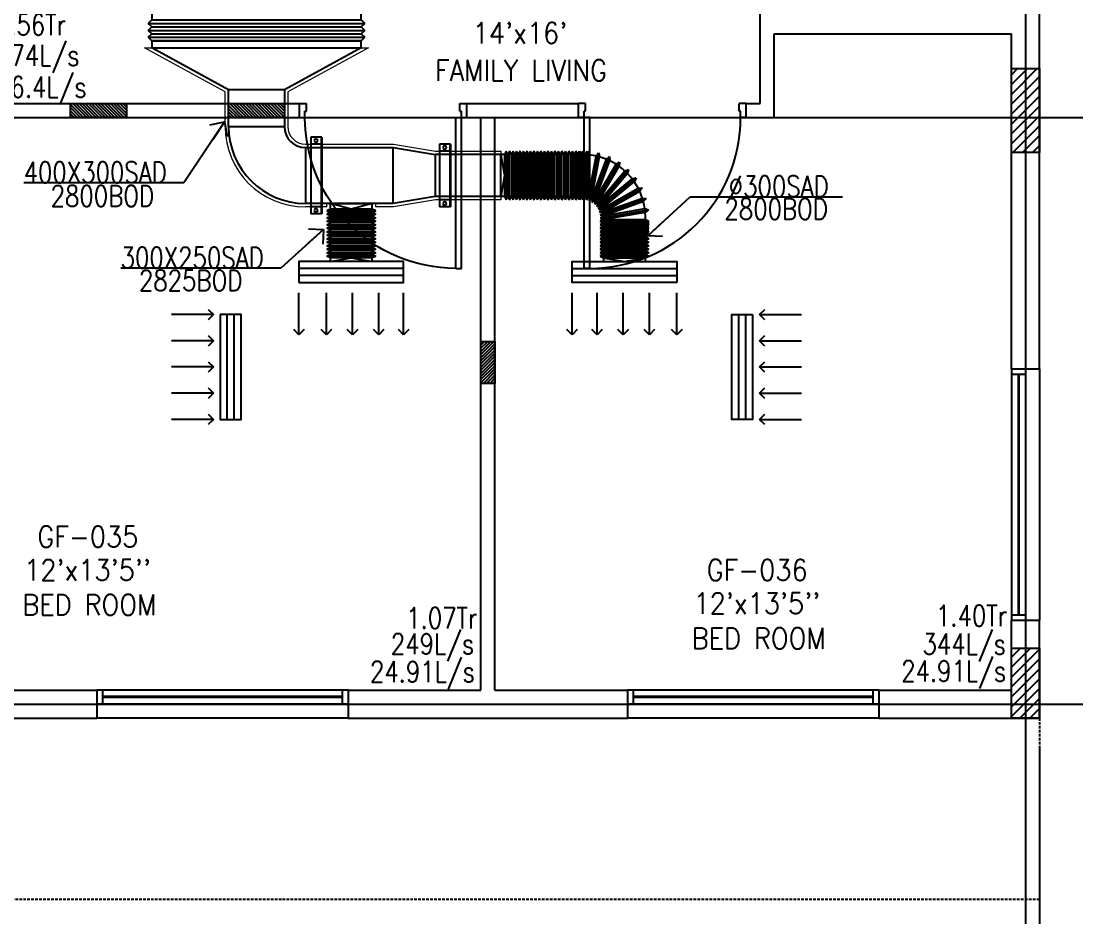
# Model space of a CAD drawing. Header units: millimetres. Extents: x 0 to 91840, y -5689 to 55688.
# Drawn here: x 43929 to 51483, y 8801 to 15216 of the extents above; entities that cross this region are included whole.
import ezdxf

# ---------------------------------------------------------------- set-up
doc = ezdxf.new("R2010")
doc.units = ezdxf.units.MM
doc.linetypes.add('CENTER', pattern=[50.8, 31.75, -6.35, 6.35, -6.35])
doc.linetypes.add('DASHED2', pattern=[9.525, 6.35, -3.175])
for name, color, linetype in [('A-ANNO-DIMS', 1, 'Continuous'), ('A-ANNO-TEXT', 8, 'Continuous'), ('A-DOOR', 4, 'Continuous'), ('A-FLOR-OVHD', 4, 'DASHED2'), ('A-FLOR-SPCL', 8, 'Continuous'), ('A-GLAZ', 5, 'Continuous'), ('A-GRID', 253, 'CENTER'), ('A-WALL-FULL', 8, 'Continuous'), ('AC-FD', 1, 'Continuous'), ('AC-SAD', 3, 'Continuous'), ('AC-SAD TEXT', 3, 'Continuous'), ('AC-WALL OPENING', 1, 'Continuous'), ('FCU-AC', 160, 'Continuous'), ('M-HANGER', 30, 'Continuous'), ('RETURN GRILL RIGHT', 1, 'Continuous'), ('S-COL- HACT.', 9, 'Continuous'), ('S-COL.', 8, 'Continuous'), ('SUPPLY GRILL RIGHT', 3, 'Continuous')]:
    doc.layers.add(name, color=color, linetype=linetype)
doc.layers.add('INSULATION', color=1, linetype='Continuous', lineweight=5)
doc.styles.add('ROMANS', font='romans.shx', dxfattribs={"width": 0.8})
doc.styles.add('SIMPLEX', font='simplex.shx', dxfattribs={"width": 0.8})
doc.dimstyles.new('100 of DIM2', dxfattribs={"dimscale": 0, "dimtxt": 200, "dimasz": 150, "dimexe": 75, "dimexo": 200, "dimgap": 75, "dimtad": 1, "dimdec": 0, "dimrnd": 5, "dimzin": 0, "dimdsep": 46, "dimtxsty": 'ROMANS', "dimblk": 'ARCHTICK', "dimcen": 100, "dimclrd": 94, "dimclre": 94, "dimclrt": 2, "dimadec": 0, "dimazin": 0, "dimtfac": 1, "dimtdec": 0, "dimtofl": 0, "dimtmove": 2, "dimatfit": 3, "dimldrblk": 'OPEN90', "dimfxl": 75, "dimtolj": 1, "dimtzin": 0, "dimarcsym": 0})
pattern_1 = [(45, (1147577.044, 409937.22), (-35.355339, 35.355339), [])]

# ---------------------------------------------------------------- blocks, each defined once
blk = doc.blocks.new('D-120-R1')
for p, q in [((-80, 1180), (-40, 1180)), ((-80, 1180), (-80, 100)), ((-40, 1180), (-40, 55)), ((-1200, 100), (-1160, 100)), ((-1200, 100), (-1200, 0)), ((-1160, 100), (-1160, 55)), ((-80, 100), (0, 100)), ((0, 100), (0, 0)), ((-1160, 55), (-1150, 55)), ((-1150, 55), (-1150, 0)), ((-50, 55), (-40, 55)), ((-50, 55), (-50, 0)), ((-50, 0), (0, 0)), ((-1200, 0), (-1150, 0))]:
    blk.add_line(p, q)
at = {"linetype": 'Continuous'}
blk.add_arc((-80, 100), 1080, 90, 180, dxfattribs=at)
blk = doc.blocks.new('W-180')
for p, q in [((1800, 100), (0, 100)), ((40, 0), (40, 100)), ((1760, 100), (1760, 0)), ((1800, 0), (0, 0))]:
    blk.add_line(p, q)
at = {"linetype": 'Continuous'}
for p, q in [((1760, 53), (40, 53)), ((1760, 47), (40, 47))]:
    blk.add_line(p, q, dxfattribs=at)
blk = doc.blocks.new('_ArchTick')
at = {"color": 0, "linetype": 'ByBlock', "const_width": 0.15}
blk.add_lwpolyline([(-0.5, -0.5), (0.5, 0.5)], dxfattribs=at)
blk = doc.blocks.new('*D184')
at = {"layer": 'A-ANNO-DIMS', "color": 94, "linetype": 'Continuous', "lineweight": -2, "ltscale": 3, "transparency": 16777216}
for p, q in [((38421.9, 10025.2), (38421.9, 7411.2)), ((51221.9, 10025.2), (51221.9, 7411.2)), ((51221.9, 7486.2), (38421.9, 7486.2))]:
    blk.add_line(p, q, dxfattribs=at)
at = {"layer": 'Defpoints', "color": 0, "linetype": 'Continuous', "ltscale": 3, "transparency": 16777216}
for p in [(38421.9, 10225.2), (51221.9, 10225.2), (38421.9, 7486.2)]:
    blk.add_point(p, dxfattribs=at)
at = {"layer": 'A-ANNO-DIMS', "color": 94, "linetype": 'Continuous', "lineweight": -2, "ltscale": 3, "transparency": 16777216, "xscale": 150, "yscale": 150, "zscale": 150, "rotation": 180}
blk.add_blockref('_ArchTick', (38421.9, 7486.2), dxfattribs=at)
at = {"layer": 'A-ANNO-DIMS', "color": 94, "linetype": 'Continuous', "lineweight": -2, "ltscale": 3, "transparency": 16777216, "xscale": 150, "yscale": 150, "zscale": 150}
blk.add_blockref('_ArchTick', (51221.9, 7486.2), dxfattribs=at)
at = {"layer": 'A-ANNO-DIMS', "color": 2, "linetype": 'Continuous', "ltscale": 3, "transparency": 16777216, "insert": (44821.9, 7661.2), "char_height": 200, "attachment_point": 5, "style": 'ROMANS'}
blk.add_mtext('\\A1;12800', dxfattribs=at)
blk = doc.blocks.new('_Open90')
at = {"color": 0, "linetype": 'ByBlock', "lineweight": -2}
for p, q in [((0, 0), (-1, 0)), ((-0.5, 0.5), (0, 0)), ((0, 0), (-0.5, -0.5))]:
    blk.add_line(p, q, dxfattribs=at)
blk = doc.blocks.new('fcu 2.5 tr')
h = blk.add_hatch()
h.set_pattern_fill('NET', color=3)
h.paths.add_polyline_path([(83171.5, -1587743.1), (81671.5, -1587743.1), (81671.5, -1587793.1), (83171.5, -1587793.1)])
at = {"layer": 'FCU-AC', "color": 1}
for p, q in [((83171.5, -1586980.1), (81671.5, -1586980.1)), ((81671.5, -1586980.1), (81671.5, -1587030.1)), ((83171.5, -1587030.1), (83171.5, -1586980.1)), ((81671.5, -1587030.1), (83171.5, -1587030.1)), ((83171.5, -1587180.1), (81671.5, -1587180.1)), ((81671.5, -1587180.1), (81671.5, -1587230.1)), ((81671.5, -1587230.1), (83171.5, -1587230.1)), ((83171.5, -1587230.1), (83171.5, -1587180.1))]:
    blk.add_line(p, q, dxfattribs=at)
at = {"layer": 'FCU-AC'}
for p, q in [((81671.5, -1587030.1), (81646.5, -1587055.1)), ((83196.5, -1587055.1), (81646.5, -1587055.1)), ((81671.5, -1587080.1), (81646.5, -1587055.1)), ((81671.5, -1587080.1), (81646.5, -1587105.1)), ((83171.5, -1587030.1), (81671.5, -1587030.1)), ((83171.5, -1587080.1), (81671.5, -1587080.1)), ((83171.5, -1587080.1), (81671.5, -1587080.1)), ((83196.5, -1587055.1), (83171.5, -1587030.1)), ((83196.5, -1587055.1), (83171.5, -1587080.1)), ((83196.5, -1587105.1), (83171.5, -1587080.1)), ((83196.5, -1587105.1), (81646.5, -1587105.1)), ((81671.5, -1587130.1), (81646.5, -1587105.1)), ((81671.5, -1587130.1), (81646.5, -1587155.1)), ((83196.5, -1587155.1), (81646.5, -1587155.1)), ((81671.5, -1587180.1), (81646.5, -1587155.1)), ((83171.5, -1587130.1), (81671.5, -1587130.1)), ((83171.5, -1587130.1), (81671.5, -1587130.1)), ((83196.5, -1587105.1), (83171.5, -1587130.1)), ((83196.5, -1587155.1), (83171.5, -1587130.1)), ((83196.5, -1587155.1), (83171.5, -1587180.1))]:
    blk.add_line(p, q, dxfattribs=at)
blk.add_lwpolyline([(81621.5, -1587743.1), (83221.5, -1587743.1), (83221.5, -1587230.1), (81621.5, -1587230.1)], close=True, dxfattribs=at)
at = {"layer": 'FCU-AC', "color": 6}
for points in [[(81546.5, -1587343.1), (83296.5, -1587343.1), (83296.5, -1587293.1), (81546.5, -1587293.1)], [(81546.5, -1587643.1), (83296.5, -1587643.1), (83296.5, -1587593.1), (81546.5, -1587593.1)]]:
    blk.add_lwpolyline(points, close=True, dxfattribs=at)
at = {"layer": 'FCU-AC', "color": 3}
blk.add_lwpolyline([(81671.5, -1587793.1), (83171.5, -1587793.1), (83171.5, -1587743.1), (81671.5, -1587743.1)], close=True, dxfattribs=at)
at = {"layer": 'FCU-AC', "color": 6}
for centre in [(81584, -1587318.1), (83259, -1587318.1), (81584, -1587618.1), (83259, -1587618.1)]:
    blk.add_circle(centre, 12.5, dxfattribs=at)
blk = doc.blocks.new('*U120')
at = {"linetype": 'Continuous'}
for p, q in [((-37.5, -150.3), (-37.5, 399.7)), ((42.5, 399.7), (-37.5, 399.7)), ((37.5, -150.3), (37.5, 399.7)), ((42.5, -150.3), (42.5, 399.7)), ((42.5, 349.7), (-37.5, 349.7)), ((42.5, -100.3), (-37.5, -100.3)), ((42.5, -150.3), (-37.5, -150.3))]:
    blk.add_line(p, q, dxfattribs=at)
for centre in [(0, 374.7), (0, -125.3)]:
    blk.add_circle(centre, 12.5, dxfattribs=at)
blk = doc.blocks.new('*U121')
at = {"linetype": 'Continuous'}
for p, q in [((-37.5, -100.3), (-37.5, 349.7)), ((42.5, 349.7), (-37.5, 349.7)), ((37.5, -100.3), (37.5, 349.7)), ((42.5, -100.3), (42.5, 349.7)), ((42.5, 299.7), (-37.5, 299.7)), ((42.5, -50.3), (-37.5, -50.3)), ((42.5, -100.3), (-37.5, -100.3))]:
    blk.add_line(p, q, dxfattribs=at)
for centre in [(0, 324.7), (0, -75.3)]:
    blk.add_circle(centre, 12.5, dxfattribs=at)
blk = doc.blocks.new('SUPPLY GRILL RIGHT')
at = {"layer": 'SUPPLY GRILL RIGHT'}
for p, q in [((375, 25), (-375, 25)), ((375, -25), (375, 25)), ((375, -25), (-375, -25)), ((375, -75), (375, -25))]:
    blk.add_line(p, q, dxfattribs=at)
blk.add_lwpolyline([(-375, -75), (375, -75), (375, 75), (-375, 75)], close=True, dxfattribs=at)
for points in [[(-375, -450), (-375, -150)], [(-178.5, -450), (-178.5, -150)], [(9, -450), (9, -150)], [(196.5, -450), (196.5, -150)], [(375, -450), (375, -150)]]:
    blk.add_leader(points, dimstyle='100 of DIM2', override={"dimscale": 1, "dimasz": 75, "dimtad": 0, "dimclrd": 0, "dimfxl": 0.2}, dxfattribs=at)
blk = doc.blocks.new('RETURN GRILL RIGHT')
at = {"layer": 'RETURN GRILL RIGHT'}
for p, q in [((375, 25), (-375, 25)), ((375, -25), (-375, -25))]:
    blk.add_line(p, q, dxfattribs=at)
blk.add_lwpolyline([(-375, -75), (375, -75), (375, 75), (-375, 75)], close=True, dxfattribs=at)
for points in [[(-375, -125), (-375, -425)], [(-187.5, -125), (-187.5, -425)], [(0, -125), (0, -425)], [(187.5, -125), (187.5, -425)], [(375, -125), (375, -425)]]:
    blk.add_leader(points, dimstyle='100 of DIM2', override={"dimscale": 1, "dimasz": 75, "dimtad": 0, "dimclrd": 0, "dimfxl": 0.2}, dxfattribs=at)

msp = doc.modelspace()

# ---------------------------------------------------------------- hatches: boundary and pattern name
at = {"layer": 'AC-FD', "linetype": 'ByBlock'}
h = msp.add_hatch(dxfattribs=at)
h.set_pattern_fill('ANSI31', color=256, scale=5, angle=90, style=0)
h.set_pattern_definition([(135, (-1546004.536, -47414.784), (-11.22532015, -11.22532015), [])])
h.paths.add_polyline_path([(45814.59, 14525.2), (45814.59, 14625.2), (45414.59, 14625.23), (45414.59, 14525.23)])
at = {"layer": 'AC-WALL OPENING', "linetype": 'ByBlock'}
h = msp.add_hatch(dxfattribs=at)
h.set_pattern_fill('ANSI31', color=256, scale=5, angle=-90, style=0)
h.set_pattern_definition([(315, (1635982.92, 76565.234), (11.22532015, 11.22532015), [])])
h.paths.add_polyline_path([(44282.92, 14625.23), (44282.92, 14525.23), (44682.92, 14525.23), (44682.92, 14625.23)])
h = msp.add_hatch(dxfattribs=at)
h.set_pattern_fill('ANSI31', color=256, scale=5, angle=-180, style=0)
h.set_pattern_definition([(225, (109261.861, -1579048.397), (11.22532015, -11.22532015), [])])
h.paths.add_polyline_path([(47321.86, 12921.6), (47221.86, 12921.6), (47221.86, 12621.6), (47321.86, 12621.6)])
at = {"layer": 'S-COL- HACT.', "linetype": 'Continuous', "ltscale": 3}
h = msp.add_hatch(dxfattribs=at)
h.set_pattern_fill('ANSI31', color=256, scale=400, style=0)
h.set_pattern_definition(pattern_1)
h.paths.add_polyline_path([(51021.86, 14275.23), (51021.86, 14875.23), (51221.86, 14875.23), (51221.86, 14275.23)])
h = msp.add_hatch(dxfattribs=at)
h.set_pattern_fill('ANSI31', color=256, scale=400, style=0)
h.set_pattern_definition(pattern_1)
h.paths.add_polyline_path([(51221.86, 10725.23), (51221.86, 10225.23), (51021.86, 10225.23), (51021.86, 10725.23)])

# ---------------------------------------------------------------- linework, layer by layer
at = {"layer": 'A-FLOR-OVHD', "ltscale": 3}
msp.add_lwpolyline([(51221.86, 10225.23), (51221.86, 8925.23), (38421.86, 8925.23), (38421.86, 10225.23), (37121.86, 10225.23), (37121.86, 8925.23), (32821.86, 8925.23), (32821.86, 9325.23), (31221.86, 9325.23), (31221.86, 8925.23), (24221.86, 8925.23), (24221.86, 18575.23), (23221.86, 18575.23), (23221.86, 23075.23)], dxfattribs=at)
msp.add_lwpolyline([(51221.86, 10225.23), (51221.86, 8925.23), (38421.86, 8925.23), (38421.86, 10225.23), (37121.86, 10225.23), (37121.86, 8925.23), (32821.86, 8925.23), (32821.86, 9325.23), (31221.86, 9325.23), (31221.86, 8925.23), (24221.86, 8925.23), (24221.86, 18575.23), (23221.86, 18575.23), (23221.86, 23075.23)], dxfattribs=at)
at = {"layer": 'A-FLOR-SPCL', "ltscale": 3}
msp.add_line((49321.86, 14525.23), (51021.86, 14525.23), dxfattribs=at)
at = {"layer": 'A-GLAZ', "ltscale": 3}
for p, q in [((51221.86, 12725.23), (51221.86, 10925.23)), ((46271.86, 10225.23), (44471.86, 10225.23)), ((50071.86, 10225.23), (48271.86, 10225.23))]:
    msp.add_line(p, q, dxfattribs=at)
at = {"layer": 'A-GRID', "ltscale": 0.1}
for p, q in [((51121.86, 53051.25), (51121.86, 4916.89)), ((13764.65, 14525.23), (57304.24, 14525.23)), ((13764.65, 10325.23), (57304.24, 10325.23))]:
    msp.add_line(p, q, dxfattribs=at)
at = {"layer": 'A-WALL-FULL', "ltscale": 3}
for p, q in [((51221.86, 12725.23), (51221.86, 16287.91)), ((49221.86, 14625.23), (49221.86, 15975.23)), ((49321.86, 14525.23), (49321.86, 15125.23)), ((49321.86, 15125.23), (51021.86, 15125.23)), ((51021.86, 12725.23), (51021.86, 15125.23)), ((43721.86, 14625.23), (45921.86, 14625.23)), ((45921.86, 14525.23), (45921.86, 14625.23)), ((47121.86, 14625.23), (47921.86, 14625.23)), ((47121.86, 14525.23), (47121.86, 14625.23)), ((47921.86, 14525.23), (47921.86, 14625.23)), ((49121.86, 14625.23), (49221.86, 14625.23)), ((49121.86, 14525.23), (49121.86, 14625.23)), ((43721.86, 14525.23), (45921.86, 14525.23)), ((47121.86, 14525.23), (47221.86, 14525.23)), ((47221.86, 10425.23), (47221.86, 14525.23)), ((47321.86, 14525.23), (47921.86, 14525.23)), ((47321.86, 10425.23), (47321.86, 14525.23)), ((49121.86, 14525.23), (49321.86, 14525.23)), ((51021.86, 12725.23), (51221.86, 12725.23)), ((51021.86, 10425.23), (51021.86, 10925.23)), ((51021.86, 10925.23), (51221.86, 10925.23)), ((51221.86, 10225.23), (51221.86, 10925.23)), ((43621.86, 10425.23), (44471.86, 10425.23)), ((44471.86, 10425.23), (44471.86, 10225.23)), ((46271.86, 10425.23), (47221.86, 10425.23)), ((46271.86, 10425.23), (46271.86, 10225.23)), ((47321.86, 10425.23), (48271.86, 10425.23)), ((48271.86, 10425.23), (48271.86, 10225.23)), ((50071.86, 10425.23), (51021.86, 10425.23)), ((50071.86, 10425.23), (50071.86, 10225.23)), ((43021.86, 10225.23), (44471.86, 10225.23)), ((46271.86, 10225.23), (48271.86, 10225.23)), ((50071.86, 10225.23), (51221.86, 10225.23))]:
    msp.add_line(p, q, dxfattribs=at)
at = {"layer": 'AC-FD', "linetype": 'ByBlock', "elevation": 0}
msp.add_lwpolyline([(45414.59, 14525.23), (45414.59, 14625.23), (45814.59, 14625.2), (45814.59, 14525.2)], close=True, dxfattribs=at)
at = {"layer": 'AC-SAD'}
for p, q in [((45414.59, 14724.58), (44864.59, 15024.58)), ((46364.59, 15024.58), (45814.59, 14724.58)), ((45814.59, 14724.58), (45414.59, 14724.58)), ((45414.59, 14459.45), (45414.59, 14724.58)), ((45814.59, 14724.58), (45814.59, 14459.45)), ((45814.59, 14459.45), (45414.59, 14459.45)), ((45964.59, 14310.11), (45964.59, 13910.11)), ((45964.59, 14310.11), (46593.7, 14310.11)), ((46593.7, 13910.11), (46593.7, 14310.11)), ((46593.7, 14310.11), (46893.7, 14260.11)), ((47402.52, 14285.11, 0), (47390.02, 14260.11, 0)), ((47402.52, 13935.11), (47402.52, 14285.11, 0)), ((47415.02, 14260.11, 0), (47402.52, 14285.11, 0)), ((47427.52, 14285.11, 0), (47415.02, 14260.11, 0)), ((47427.52, 13935.11), (47427.52, 14285.11, 0)), ((47440.02, 14260.11, 0), (47427.52, 14285.11, 0)), ((47452.52, 14285.11, 0), (47440.02, 14260.11, 0)), ((47452.52, 13935.11), (47452.52, 14285.11, 0)), ((47465.02, 14260.11, 0), (47452.52, 14285.11, 0)), ((47477.52, 14285.11, 0), (47465.02, 14260.11, 0)), ((47477.52, 13935.11), (47477.52, 14285.11, 0)), ((47490.02, 14260.11, 0), (47477.52, 14285.11, 0)), ((47502.52, 14285.11, 0), (47490.02, 14260.11, 0)), ((47502.52, 13935.11), (47502.52, 14285.11, 0)), ((47515.02, 14260.11, 0), (47502.52, 14285.11, 0)), ((47527.52, 14285.11, 0), (47515.02, 14260.11, 0)), ((47527.52, 13935.11), (47527.52, 14285.11, 0)), ((47540.02, 14260.11, 0), (47527.52, 14285.11, 0)), ((47552.52, 14285.11, 0), (47540.02, 14260.11, 0)), ((47552.52, 13935.11), (47552.52, 14285.11, 0)), ((47565.02, 14260.11, 0), (47552.52, 14285.11, 0)), ((47577.52, 14285.11, 0), (47565.02, 14260.11, 0)), ((47577.52, 13935.11), (47577.52, 14285.11, 0)), ((47590.02, 14260.11, 0), (47577.52, 14285.11, 0)), ((47602.52, 14285.11, 0), (47590.02, 14260.11, 0)), ((47602.52, 13935.11), (47602.52, 14285.11, 0)), ((47615.02, 14260.11, 0), (47602.52, 14285.11, 0)), ((47627.52, 14285.11, 0), (47615.02, 14260.11, 0)), ((47627.52, 13935.11), (47627.52, 14285.11, 0)), ((47640.02, 14260.11, 0), (47627.52, 14285.11, 0)), ((47652.52, 14285.11, 0), (47640.02, 14260.11, 0)), ((47652.52, 13935.11), (47652.52, 14285.11, 0)), ((47665.02, 14260.11, 0), (47652.52, 14285.11, 0)), ((47677.52, 14285.11, 0), (47665.02, 14260.11, 0)), ((47677.52, 13935.11), (47677.52, 14285.11, 0)), ((47690.02, 14260.11, 0), (47677.52, 14285.11, 0)), ((47702.52, 14285.11, 0), (47690.02, 14260.11, 0)), ((47702.52, 13935.11), (47702.52, 14285.11, 0)), ((47715.02, 14260.11, 0), (47702.52, 14285.11, 0)), ((47727.52, 14285.11, 0), (47715.02, 14260.11, 0)), ((47727.52, 13935.11), (47727.52, 14285.11, 0)), ((47740.02, 14260.11, 0), (47727.52, 14285.11, 0)), ((47752.52, 14285.11, 0), (47740.02, 14260.11, 0)), ((47752.52, 13935.11), (47752.52, 14285.11, 0)), ((47765.02, 14260.11, 0), (47752.52, 14285.11, 0)), ((47777.52, 14285.11, 0), (47765.02, 14260.11, 0)), ((47777.52, 13935.11), (47777.52, 14285.11, 0)), ((47790.02, 14260.11, 0), (47777.52, 14285.11, 0)), ((47802.52, 14285.11, 0), (47790.02, 14260.11, 0)), ((47802.52, 13935.11), (47802.52, 14285.11, 0)), ((47815.02, 14260.11, 0), (47802.52, 14285.11, 0)), ((47827.52, 14285.11, 0), (47815.02, 14260.11, 0)), ((47827.52, 13935.11), (47827.52, 14285.11, 0)), ((47840.02, 14260.11, 0), (47827.52, 14285.11, 0)), ((47852.52, 14285.11, 0), (47840.02, 14260.11, 0)), ((47852.52, 13935.11), (47852.52, 14285.11, 0)), ((47865.02, 14260.11, 0), (47852.52, 14285.11, 0)), ((47877.52, 14285.11, 0), (47865.02, 14260.11, 0)), ((47877.52, 13935.11), (47877.52, 14285.11, 0)), ((47890.02, 14260.11, 0), (47877.52, 14285.11, 0)), ((47902.52, 14285.11, 0), (47890.02, 14260.11, 0)), ((47902.52, 13935.11), (47902.52, 14285.11, 0)), ((47915.02, 14260.11, 0), (47902.52, 14285.11, 0)), ((47915.02, 14260.11), (47927.52, 14285.11)), ((47927.52, 13935.11), (47927.52, 14285.11, 0)), ((47927.52, 14285.11), (47940.02, 14260.11)), ((47940.02, 14260.11), (47952.52, 14285.11)), ((47952.52, 13935.11), (47952.52, 14285.11, 0)), ((47952.52, 14285.11), (47965.02, 14260.11)), ((47970.01, 14259.92), (47982.78, 14284.78)), ((47979, 13934.8), (47982.78, 14284.78)), ((47982.78, 14284.78), (47995, 14259.65)), ((47950.02, 14260.11, 0), (46893.7, 14260.11, 0)), ((46893.7, 14260.11), (46893.7, 13960.11)), ((47365.02, 13960.11), (47365.02, 14260.11, 0)), ((47365.02, 14260.11, 0), (47390.02, 14110.11, 0)), ((47390.02, 14260.11, 0), (47390.02, 13960.11, 0)), ((47415.02, 14260.11, 0), (47415.02, 13960.11, 0)), ((47440.02, 14260.11, 0), (47440.02, 13960.11, 0)), ((47465.02, 14260.11, 0), (47465.02, 13960.11, 0)), ((47490.02, 14260.11, 0), (47490.02, 13960.11, 0)), ((47515.02, 14260.11, 0), (47515.02, 13960.11, 0)), ((47540.02, 14260.11, 0), (47540.02, 13960.11, 0)), ((47565.02, 14260.11, 0), (47565.02, 13960.11, 0)), ((47590.02, 14260.11, 0), (47590.02, 13960.11, 0)), ((47615.02, 14260.11, 0), (47615.02, 13960.11, 0)), ((47640.02, 14260.11, 0), (47640.02, 13960.11, 0)), ((47665.02, 14260.11, 0), (47665.02, 13960.11, 0)), ((47690.02, 14260.11, 0), (47690.02, 13960.11, 0)), ((47715.02, 14260.11, 0), (47715.02, 13960.11, 0)), ((47740.02, 14260.11, 0), (47740.02, 13960.11, 0)), ((47765.02, 14260.11, 0), (47765.02, 13960.11, 0)), ((47790.02, 14260.11, 0), (47790.02, 13960.11, 0)), ((47815.02, 14260.11, 0), (47815.02, 13960.11, 0)), ((47840.02, 14260.11, 0), (47840.02, 13960.11, 0)), ((47865.02, 14260.11, 0), (47865.02, 13960.11, 0)), ((47890.02, 14260.11, 0), (47890.02, 13960.11, 0)), ((47915.02, 13960.11), (47915.02, 14260.11)), ((47940.02, 13960.11), (47940.02, 14260.11)), ((47940.02, 14260.11), (47940.02, 13960.11)), ((47965.02, 14260.11), (47965.02, 13960.11)), ((47966.77, 13959.94), (47970.01, 14259.92)), ((47991.77, 13959.67), (47995, 14259.65)), ((47992.36, 13954.8), (48047.28, 14249.73)), ((48000.07, 13927.94), (48064.15, 14272.02)), ((48016.68, 13945.33), (48121.65, 14226.37)), ((48016.93, 13950.23), (48071.86, 14245.15)), ((48019.64, 13917.54), (48142.1, 14245.42)), ((48037.13, 13903.92), (48214.3, 14205.77)), ((48040.1, 13936.59), (48145.07, 14217.62)), ((48047.28, 14249.73), (48064.15, 14272.02)), ((48064.15, 14272.02), (48071.86, 14245.15)), ((48121.65, 14226.37), (48142.1, 14245.42)), ((48142.1, 14245.42), (48145.07, 14217.62)), ((48190.87, 14190.53), (48214.3, 14205.77)), ((48214.3, 14205.77), (48212.43, 14177.88)), ((48039, 13931.81), (48190.87, 14190.53)), ((48052, 13887.5), (48278.58, 14154.26)), ((48058.66, 13914.64), (48252.87, 14143.29)), ((48060.56, 13919.16), (48212.43, 14177.88)), ((48252.87, 14143.29), (48278.58, 14154.26)), ((48278.58, 14154.26), (48271.92, 14127.11)), ((47390.02, 14110.11, 0), (47365.02, 13960.11, 0)), ((48063.82, 13868.75), (48333.01, 14092.43)), ((48075.06, 13894.34), (48305.79, 14086.07)), ((48077.71, 13898.46), (48271.92, 14127.11)), ((48091.04, 13875.11), (48321.77, 14066.84)), ((48305.79, 14086.07), (48333.01, 14092.43)), ((48333.01, 14092.43), (48321.77, 14066.84)), ((48072.23, 13848.24), (48375.96, 14022.15)), ((48087.71, 13871.51), (48348.06, 14020.58)), ((48100.13, 13849.82), (48360.48, 13998.88)), ((48348.06, 14020.58), (48375.96, 14022.15)), ((48375.96, 14022.15), (48360.48, 13998.88)), ((46593.7, 13910.11), (45964.59, 13910.11, 0)), ((46143.7, 13494.98), (46143.7, 13910.11)), ((46293.7, 13869.98), (46143.7, 13910.11)), ((46143.7, 13910.11), (46443.7, 13910.11)), ((46443.7, 13910.11), (46293.7, 13869.98)), ((46443.7, 13494.98), (46443.7, 13910.11)), ((46893.7, 13960.11), (46593.7, 13910.11)), ((47950.02, 13960.11), (46893.7, 13960.11)), ((47390.02, 13960.11, 0), (47402.52, 13935.11, 0)), ((47402.52, 13935.11, 0), (47415.02, 13960.11, 0)), ((47415.02, 13960.11, 0), (47427.52, 13935.11, 0)), ((47427.52, 13935.11, 0), (47440.02, 13960.11, 0)), ((47440.02, 13960.11, 0), (47452.52, 13935.11, 0)), ((47452.52, 13935.11, 0), (47465.02, 13960.11, 0)), ((47465.02, 13960.11, 0), (47477.52, 13935.11, 0)), ((47477.52, 13935.11, 0), (47490.02, 13960.11, 0)), ((47490.02, 13960.11, 0), (47502.52, 13935.11, 0)), ((47502.52, 13935.11, 0), (47515.02, 13960.11, 0)), ((47515.02, 13960.11, 0), (47527.52, 13935.11, 0)), ((47527.52, 13935.11, 0), (47540.02, 13960.11, 0)), ((47540.02, 13960.11, 0), (47552.52, 13935.11, 0)), ((47552.52, 13935.11, 0), (47565.02, 13960.11, 0)), ((47565.02, 13960.11, 0), (47577.52, 13935.11, 0)), ((47577.52, 13935.11, 0), (47590.02, 13960.11, 0)), ((47590.02, 13960.11, 0), (47602.52, 13935.11, 0)), ((47602.52, 13935.11, 0), (47615.02, 13960.11, 0)), ((47615.02, 13960.11, 0), (47627.52, 13935.11, 0)), ((47627.52, 13935.11, 0), (47640.02, 13960.11, 0)), ((47640.02, 13960.11, 0), (47652.52, 13935.11, 0)), ((47652.52, 13935.11, 0), (47665.02, 13960.11, 0)), ((47665.02, 13960.11, 0), (47677.52, 13935.11, 0)), ((47677.52, 13935.11, 0), (47690.02, 13960.11, 0)), ((47690.02, 13960.11, 0), (47702.52, 13935.11, 0)), ((47702.52, 13935.11, 0), (47715.02, 13960.11, 0)), ((47715.02, 13960.11, 0), (47727.52, 13935.11, 0)), ((47727.52, 13935.11, 0), (47740.02, 13960.11, 0)), ((47740.02, 13960.11, 0), (47752.52, 13935.11, 0)), ((47752.52, 13935.11, 0), (47765.02, 13960.11, 0)), ((47765.02, 13960.11, 0), (47777.52, 13935.11, 0)), ((47777.52, 13935.11, 0), (47790.02, 13960.11, 0)), ((47790.02, 13960.11, 0), (47802.52, 13935.11, 0)), ((47802.52, 13935.11, 0), (47815.02, 13960.11, 0)), ((47815.02, 13960.11, 0), (47827.52, 13935.11, 0)), ((47827.52, 13935.11, 0), (47840.02, 13960.11, 0)), ((47840.02, 13960.11, 0), (47852.52, 13935.11, 0)), ((47852.52, 13935.11, 0), (47865.02, 13960.11, 0)), ((47865.02, 13960.11, 0), (47877.52, 13935.11, 0)), ((47877.52, 13935.11, 0), (47890.02, 13960.11, 0)), ((47890.02, 13960.11, 0), (47902.52, 13935.11, 0)), ((47902.52, 13935.11, 0), (47915.02, 13960.11, 0)), ((47927.52, 13935.11), (47915.02, 13960.11)), ((47940.02, 13960.11), (47927.52, 13935.11)), ((47952.52, 13935.11), (47940.02, 13960.11)), ((47965.02, 13960.11), (47952.52, 13935.11)), ((47966.77, 13959.94), (47979, 13934.8)), ((47979, 13934.8), (47991.77, 13959.67)), ((47992.36, 13954.8), (48000.07, 13927.94)), ((48000.07, 13927.94), (48016.93, 13950.23)), ((48016.68, 13945.33), (48019.64, 13917.54)), ((48019.64, 13917.54), (48040.1, 13936.59)), ((48039, 13931.81), (48037.13, 13903.92)), ((48037.13, 13903.92), (48060.56, 13919.16)), ((48058.66, 13914.64), (48052, 13887.5)), ((48076.97, 13826.6), (48406.15, 13945.51)), ((48096.24, 13846.85), (48378.39, 13948.78)), ((48104.73, 13823.33), (48386.89, 13925.26)), ((48378.39, 13948.78), (48406.15, 13945.51)), ((48406.15, 13945.51), (48386.89, 13925.26)), ((46143.7, 13869.98), (46118.7, 13857.48)), ((46118.7, 13857.48), (46468.7, 13857.48)), ((46118.7, 13857.48), (46143.7, 13844.98)), ((46118.7, 13832.48), (46143.7, 13844.98)), ((46118.7, 13832.48), (46468.7, 13832.48)), ((46143.7, 13819.98), (46118.7, 13832.48)), ((46443.7, 13869.98), (46143.7, 13869.98)), ((46143.7, 13844.98), (46443.7, 13844.98)), ((46468.7, 13857.48), (46443.7, 13869.98)), ((46443.7, 13844.98), (46468.7, 13857.48)), ((46443.7, 13844.98), (46468.7, 13832.48)), ((46468.7, 13832.48), (46443.7, 13819.98)), ((48052, 13887.5), (48077.71, 13898.46)), ((48075.06, 13894.34), (48063.82, 13868.75)), ((48063.82, 13868.75), (48091.04, 13875.11)), ((48087.71, 13871.51), (48072.23, 13848.24)), ((48072.23, 13848.24), (48100.13, 13849.82)), ((48096.24, 13846.85), (48076.97, 13826.6)), ((48076.97, 13826.6), (48104.73, 13823.33)), ((48077.91, 13804.45), (48422.67, 13864.82)), ((48100.38, 13821.08), (48395.89, 13872.82)), ((48104.7, 13796.45), (48400.2, 13848.19)), ((48395.89, 13872.82), (48422.67, 13864.82)), ((48422.67, 13864.82), (48400.2, 13848.19)), ((46118.7, 13807.48), (46143.7, 13819.98)), ((46118.7, 13807.48), (46468.7, 13807.48)), ((46143.7, 13794.98), (46118.7, 13807.48)), ((46118.7, 13782.48), (46143.7, 13794.98)), ((46118.7, 13782.48), (46468.7, 13782.48)), ((46143.7, 13769.98), (46118.7, 13782.48)), ((46118.7, 13757.48), (46143.7, 13769.98)), ((46118.7, 13757.48), (46468.7, 13757.48)), ((46143.7, 13744.98), (46118.7, 13757.48)), ((46443.7, 13819.98), (46143.7, 13819.98)), ((46443.7, 13794.98), (46143.7, 13794.98)), ((46443.7, 13769.98), (46143.7, 13769.98)), ((46443.7, 13819.98), (46468.7, 13807.48)), ((46468.7, 13807.48), (46443.7, 13794.98)), ((46443.7, 13794.98), (46468.7, 13782.48)), ((46468.7, 13782.48), (46443.7, 13769.98)), ((46443.7, 13769.98), (46468.7, 13757.48)), ((46468.7, 13757.48), (46443.7, 13744.98)), ((48100.02, 13794.98), (48075.02, 13782.48)), ((48075.02, 13782.48), (48425.02, 13782.48)), ((48075.02, 13782.48), (48100.02, 13769.98)), ((48100.02, 13769.98), (48075.02, 13757.48)), ((48075.02, 13757.48), (48425.02, 13757.48)), ((48075.02, 13757.48), (48100.02, 13744.98)), ((48100.38, 13821.08), (48077.91, 13804.45)), ((48077.91, 13804.45), (48104.7, 13796.45)), ((48100.02, 13810.11), (48100.02, 13494.98)), ((48100.02, 13794.98), (48400.02, 13794.98)), ((48100.02, 13769.98), (48400.02, 13769.98)), ((48400.02, 13494.98), (48400.02, 13810.11)), ((48400.02, 13794.98), (48425.02, 13782.48)), ((48425.02, 13782.48), (48400.02, 13769.98)), ((48400.02, 13769.98), (48425.02, 13757.48)), ((48425.02, 13757.48), (48400.02, 13744.98)), ((46118.7, 13732.48), (46143.7, 13744.98)), ((46118.7, 13732.48), (46468.7, 13732.48)), ((46143.7, 13719.98), (46118.7, 13732.48)), ((46118.7, 13707.48), (46143.7, 13719.98)), ((46118.7, 13707.48), (46468.7, 13707.48)), ((46143.7, 13694.98), (46118.7, 13707.48)), ((46118.7, 13682.48), (46143.7, 13694.98)), ((46118.7, 13682.48), (46468.7, 13682.48)), ((46143.7, 13669.98), (46118.7, 13682.48)), ((46443.7, 13744.98), (46143.7, 13744.98)), ((46443.7, 13719.98), (46143.7, 13719.98)), ((46443.7, 13694.98), (46143.7, 13694.98)), ((46443.7, 13744.98), (46468.7, 13732.48)), ((46468.7, 13732.48), (46443.7, 13719.98)), ((46443.7, 13719.98), (46468.7, 13707.48)), ((46468.7, 13707.48), (46443.7, 13694.98)), ((46443.7, 13694.98), (46468.7, 13682.48)), ((46468.7, 13682.48), (46443.7, 13669.98)), ((48100.02, 13744.98), (48075.02, 13732.48)), ((48075.02, 13732.48), (48425.02, 13732.48)), ((48075.02, 13732.48), (48100.02, 13719.98)), ((48100.02, 13719.98), (48075.02, 13707.48)), ((48075.02, 13707.48), (48425.02, 13707.48)), ((48075.02, 13707.48), (48100.02, 13694.98)), ((48100.02, 13694.98), (48075.02, 13682.48)), ((48075.02, 13682.48), (48425.02, 13682.48)), ((48075.02, 13682.48), (48100.02, 13669.98)), ((48100.02, 13744.98), (48400.02, 13744.98)), ((48100.02, 13719.98), (48400.02, 13719.98)), ((48100.02, 13694.98), (48400.02, 13694.98)), ((48400.02, 13744.98), (48425.02, 13732.48)), ((48425.02, 13732.48), (48400.02, 13719.98)), ((48400.02, 13719.98), (48425.02, 13707.48)), ((48425.02, 13707.48), (48400.02, 13694.98)), ((48400.02, 13694.98), (48425.02, 13682.48)), ((48425.02, 13682.48), (48400.02, 13669.98)), ((46118.7, 13657.48), (46143.7, 13669.98)), ((46118.7, 13657.48), (46468.7, 13657.48)), ((46143.7, 13644.98), (46118.7, 13657.48)), ((46118.7, 13632.48), (46143.7, 13644.98)), ((46118.7, 13632.48), (46468.7, 13632.48)), ((46143.7, 13619.98), (46118.7, 13632.48)), ((46118.7, 13607.48), (46143.7, 13619.98)), ((46118.7, 13607.48), (46468.7, 13607.48)), ((46143.7, 13594.98), (46118.7, 13607.48)), ((46443.7, 13669.98), (46143.7, 13669.98)), ((46443.7, 13644.98), (46143.7, 13644.98)), ((46443.7, 13619.98), (46143.7, 13619.98)), ((46443.7, 13669.98), (46468.7, 13657.48)), ((46468.7, 13657.48), (46443.7, 13644.98)), ((46443.7, 13644.98), (46468.7, 13632.48)), ((46468.7, 13632.48), (46443.7, 13619.98)), ((46443.7, 13619.98), (46468.7, 13607.48)), ((46468.7, 13607.48), (46443.7, 13594.98)), ((48100.02, 13669.98), (48075.02, 13657.48)), ((48075.02, 13657.48), (48425.02, 13657.48)), ((48075.02, 13657.48), (48100.02, 13644.98)), ((48100.02, 13644.98), (48075.02, 13632.48)), ((48075.02, 13632.48), (48425.02, 13632.48)), ((48075.02, 13632.48), (48100.02, 13619.98)), ((48100.02, 13619.98), (48075.02, 13607.48)), ((48075.02, 13607.48), (48425.02, 13607.48)), ((48075.02, 13607.48), (48100.02, 13594.98)), ((48100.02, 13669.98), (48400.02, 13669.98)), ((48100.02, 13644.98), (48400.02, 13644.98)), ((48100.02, 13619.98), (48400.02, 13619.98)), ((48400.02, 13669.98), (48425.02, 13657.48)), ((48425.02, 13657.48), (48400.02, 13644.98)), ((48400.02, 13644.98), (48425.02, 13632.48)), ((48425.02, 13632.48), (48400.02, 13619.98)), ((48400.02, 13619.98), (48425.02, 13607.48)), ((48425.02, 13607.48), (48400.02, 13594.98)), ((46118.7, 13582.48), (46143.7, 13594.98)), ((46118.7, 13582.48), (46468.7, 13582.48)), ((46143.7, 13569.98), (46118.7, 13582.48)), ((46118.7, 13557.48), (46143.7, 13569.98)), ((46118.7, 13557.48), (46468.7, 13557.48)), ((46143.7, 13544.98), (46118.7, 13557.48)), ((46118.7, 13532.48), (46143.7, 13544.98)), ((46118.7, 13532.48), (46468.7, 13532.48)), ((46143.7, 13519.98), (46118.7, 13532.48)), ((46443.7, 13594.98), (46143.7, 13594.98)), ((46443.7, 13569.98), (46143.7, 13569.98)), ((46443.7, 13544.98), (46143.7, 13544.98)), ((46443.7, 13594.98), (46468.7, 13582.48)), ((46468.7, 13582.48), (46443.7, 13569.98)), ((46443.7, 13569.98), (46468.7, 13557.48)), ((46468.7, 13557.48), (46443.7, 13544.98)), ((46443.7, 13544.98), (46468.7, 13532.48)), ((46468.7, 13532.48), (46443.7, 13519.98)), ((48100.02, 13594.98), (48075.02, 13582.48)), ((48075.02, 13582.48), (48425.02, 13582.48)), ((48075.02, 13582.48), (48100.02, 13569.98)), ((48100.02, 13569.98), (48075.02, 13557.48)), ((48075.02, 13557.48), (48425.02, 13557.48)), ((48075.02, 13557.48), (48100.02, 13544.98)), ((48100.02, 13544.98), (48075.02, 13532.48)), ((48075.02, 13532.48), (48100.02, 13519.98)), ((48425.02, 13532.48), (48075.02, 13532.48)), ((48100.02, 13594.98), (48400.02, 13594.98)), ((48100.02, 13569.98), (48400.02, 13569.98)), ((48400.02, 13544.98), (48100.02, 13544.98)), ((48400.02, 13594.98), (48425.02, 13582.48)), ((48425.02, 13582.48), (48400.02, 13569.98)), ((48400.02, 13569.98), (48425.02, 13557.48)), ((48425.02, 13557.48), (48400.02, 13544.98)), ((48400.02, 13544.98), (48425.02, 13532.48)), ((48400.02, 13519.98), (48425.02, 13532.48)), ((46143.7, 13494.98), (46293.7, 13519.98)), ((46443.7, 13519.98), (46143.7, 13519.98)), ((46443.7, 13494.98), (46143.7, 13494.98)), ((46293.7, 13519.98), (46443.7, 13494.98)), ((48100.02, 13519.98), (48400.02, 13519.98)), ((48100.02, 13519.98), (48250.02, 13494.98)), ((48100.02, 13494.98), (48400.02, 13494.98)), ((48250.02, 13494.98), (48400.02, 13519.98))]:
    msp.add_line(p, q, dxfattribs=at)
for centre, radius, start, end in [((45964.59, 14460.11, 0), 550, 180, 270), ((45964.59, 14460.11, 0), 150, 180, 270), ((47950.02, 13810.11, 0), 450, 0, 90), ((47950.02, 13810.11, 0), 150, 0, 90)]:
    msp.add_arc(centre, radius, start, end, dxfattribs=at)
at = {"layer": 'AC-WALL OPENING', "linetype": 'ByBlock'}
for points in [[(44682.92, 14625.23), (44682.92, 14525.23), (44282.92, 14525.23), (44282.92, 14625.23)], [(47321.86, 12621.6), (47221.86, 12621.6), (47221.86, 12921.6), (47321.86, 12921.6)]]:
    msp.add_lwpolyline(points, close=True, dxfattribs=at)
at = {"layer": 'INSULATION'}
for p, q in [((44812.38, 15024.58), (44864.59, 15024.58)), ((45389.59, 14709.73), (44812.38, 15024.58)), ((46416.8, 15024.58), (45839.59, 14709.73)), ((46364.59, 15024.58), (46416.8, 15024.58)), ((45389.59, 14459.45), (45389.59, 14709.73)), ((45839.59, 14709.73), (45839.59, 14459.45)), ((45964.59, 14335.11, 0), (46595.77, 14335.11)), ((46595.77, 14335.11), (46897.81, 14284.77)), ((46893.7, 14285.11), (47365.02, 14285.11)), ((47365.02, 14285.11), (47365.02, 13935.11)), ((46118.7, 13885.11), (46118.7, 13910.11)), ((46468.7, 13885.11), (46468.7, 13910.11)), ((46895.77, 13935.11), (46595.77, 13885.11)), ((47365.02, 13935.11), (46895.77, 13935.11)), ((46118.7, 13885.11), (45964.59, 13885.11, 0)), ((46595.77, 13885.11), (46468.7, 13885.11))]:
    msp.add_line(p, q, dxfattribs=at)
for radius in [575, 125]:
    msp.add_arc((45964.59, 14460.11, 0), radius, 180, 270, dxfattribs=at)
at = {"layer": 'S-COL.', "linetype": 'Continuous', "ltscale": 3}
for points in [[(51021.86, 14275.23), (51021.86, 14875.23), (51221.86, 14875.23), (51221.86, 14275.23)], [(51021.86, 14275.23), (51021.86, 14875.23), (51221.86, 14875.23), (51221.86, 14275.23)], [(51021.86, 14275.23), (51021.86, 14875.23), (51221.86, 14875.23), (51221.86, 14275.23)], [(51221.86, 10725.23), (51221.86, 10225.23), (51021.86, 10225.23), (51021.86, 10725.23)], [(51221.86, 10725.23), (51221.86, 10225.23), (51021.86, 10225.23), (51021.86, 10725.23)], [(51221.86, 10725.23), (51221.86, 10225.23), (51021.86, 10225.23), (51021.86, 10725.23)]]:
    msp.add_lwpolyline(points, close=True, dxfattribs=at)

# ---------------------------------------------------------------- block references
at = {"layer": 'A-DOOR', "ltscale": 3, "xscale": -1, "rotation": 180}
msp.add_blockref('D-120-R1', (47121.86, 14625.23), dxfattribs=at)
at = {"layer": 'A-DOOR', "ltscale": 3, "rotation": 180}
msp.add_blockref('D-120-R1', (47921.86, 14625.23), dxfattribs=at)
at = {"layer": 'A-GLAZ', "ltscale": 3, "xscale": -1}
for p, rotation in [((51021.86, 10925.23), 270), ((44471.86, 10425.23), 180), ((48271.86, 10425.23), 180)]:
    msp.add_blockref('W-180', p, dxfattribs=dict(at, rotation=rotation))
at = {"layer": 'FCU-AC', "color": 3, "rotation": 180}
msp.add_blockref('fcu 2.5 tr', (128036.13, -1571955.5), dxfattribs=at)
at = {"layer": 'M-HANGER', "xscale": -1, "rotation": 180}
for name, p in [('*U120', (46041.12, 14234.85, 0)), ('*U121', (46962.63, 14234.85))]:
    msp.add_blockref(name, p, dxfattribs=at)
at = {"layer": 'RETURN GRILL RIGHT', "rotation": 270}
msp.add_blockref('RETURN GRILL RIGHT', (45430.69, 12739.02), dxfattribs=at)
at = {"layer": 'RETURN GRILL RIGHT', "xscale": -1, "rotation": 89.99999999977874}
msp.add_blockref('RETURN GRILL RIGHT', (49093.33, 12739.02), dxfattribs=at)
at = {"layer": 'SUPPLY GRILL RIGHT'}
msp.add_blockref('SUPPLY GRILL RIGHT', (46293.7, 13419.98), dxfattribs=at)
at = {"layer": 'SUPPLY GRILL RIGHT', "xscale": -1, "rotation": 359.9999999997788}
msp.add_blockref('SUPPLY GRILL RIGHT', (48250.02, 13419.98), dxfattribs=at)

# ---------------------------------------------------------------- texts
at = {"layer": 'A-ANNO-TEXT', "style": 'ROMANS', "width": 0.9}
for s, p in [("14'x16'", (47163.44, 15056.26)), ('FAMILY LIVING', (46893.33, 14788.73)), ('GF-035', (44044.91, 11449.11)), ("12'x13'5''", (43950.55, 11210.42)), ('GF-036', (48838.99, 11209.18)), ('BED ROOM', (43937.74, 10960.82)), ("12'x13'5''", (48744.63, 10970.48)), ('BED ROOM', (48731.82, 10720.89))]:
    msp.add_text(s, height=150, dxfattribs=at).set_placement(p)
at = {"layer": 'AC-SAD TEXT', "style": 'SIMPLEX', "width": 0.8}
for s, p in [('1.56Tr', (43741.25, 15115.59)), ('274L/s', (43749.38, 14896.23)), ('56.4L/s', (43749.38, 14668.74)), ('400X300SAD', (43947.57, 14056.96)), ('%%C300SAD', (48997.24, 13957.35)), ('2800BOD', (44140.98, 13888.4)), ('2800BOD', (48966.4, 13795.38)), ('300X250SAD', (44642.15, 13445.92)), ('2825BOD', (44773.27, 13283.29)), ('1.40Tr', (50481.25, 10882.48)), ('1.07Tr', (46687.45, 10866.66)), ('249L/s', (46576.89, 10681.34)), ('344L/s', (50384.58, 10680.54)), ('24.91L/s', (46427.49, 10481.89)), ('24.91L/s', (50232.17, 10486.76))]:
    msp.add_text(s, height=150, dxfattribs=at).set_placement(p)

# ---------------------------------------------------------------- dimensions: what is measured, and where the dimension line sits
at = {"layer": 'A-ANNO-DIMS', "linetype": 'Continuous', "ltscale": 3}
dim = msp.add_linear_dim(base=(38421.86, 7486.25), p1=(51221.86, 10225.23), p2=(38421.86, 10225.23), dimstyle='100 of DIM2', override={"dimscale": 1}, dxfattribs=at)
dim.commit()
dim.dimension.update_dxf_attribs({"geometry": '*D184', "text_midpoint": (44821.86, 7661.25)})

# ---------------------------------------------------------------- leaders
at = {"layer": 'AC-SAD TEXT'}
for points in [[(45384.93, 14493.46), (45093.94, 14056.96), (43947.57, 14056.96)], [(48416.36, 13678.78), (48721.55, 13957.35), (49812.12, 13957.35)], [(46093.7, 13724.48), (45788.52, 13445.92), (44642.15, 13445.92)]]:
    msp.add_leader(points, dimstyle='100 of DIM2', override={"dimscale": 1, "dimtad": 0, "dimfxl": 0.2}, dxfattribs=at)

doc.saveas('drawing.dxf')
